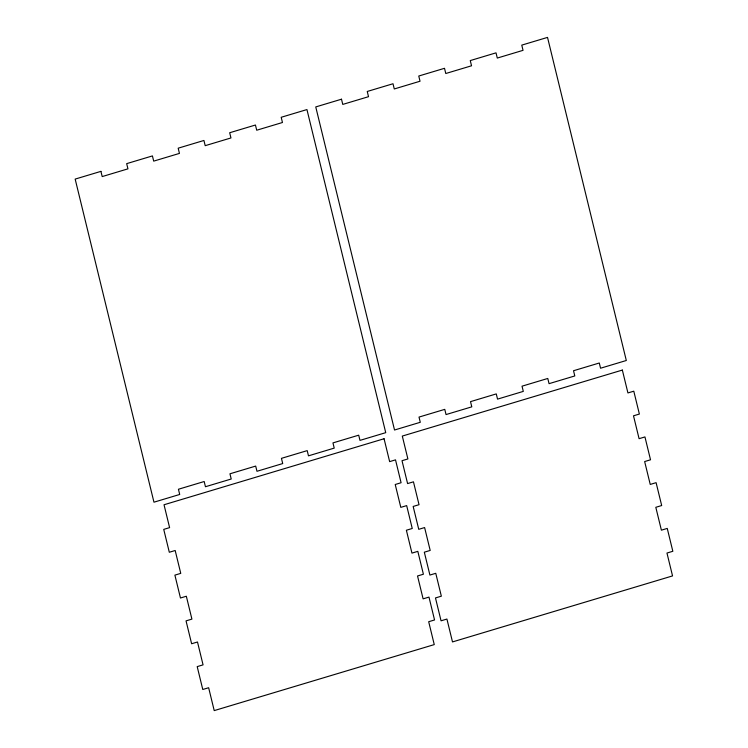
<?xml version="1.0" encoding="UTF-8"?>
<svg xmlns="http://www.w3.org/2000/svg" width="748" height="748" viewBox="0 0 748 748"><rect width="100%" height="100%" fill="white"/><g stroke="black" fill="none" stroke-linecap="round" stroke-linejoin="round"><path stroke-width="1.12" d="M100.924 171.367L75.165 179.09L153.957 502.189L179.707 494.465L178.435 489.248L204.185 481.525L205.457 486.733L231.216 479.01L229.945 473.802L255.694 466.079L256.966 471.287L282.716 463.564L281.444 458.346L307.204 450.623L308.475 455.841L334.225 448.108L332.954 442.9L358.703 435.177L359.975 440.385L385.734 432.662L306.942 109.563L281.192 117.286L282.464 122.504L256.714 130.227L255.442 125.019L229.683 132.742L230.954 137.95L205.204 145.673L203.933 140.465L178.183 148.188L179.445 153.405L153.695 161.129L152.424 155.921L126.674 163.644L127.945 168.852L102.196 176.575L100.924 171.367M341.499 99.204L315.75 106.927L394.533 430.016L420.283 422.293L419.011 417.085L444.77 409.362L446.042 414.57L471.792 406.847L470.52 401.639L496.27 393.906L497.542 399.123L523.301 391.391L522.029 386.183L547.779 378.46L549.051 383.668L574.801 375.945L573.529 370.737L599.288 363.004L600.56 368.222L626.31 360.499L547.527 37.4L521.767 45.123L523.039 50.34L497.289 58.064L496.018 52.846L470.268 60.579L471.539 65.787L445.78 73.51L444.508 68.302L418.758 76.025L420.03 81.233L394.28 88.965L393.009 83.748L367.249 91.471L368.521 96.688L342.771 104.411L341.499 99.204M384.07 438.749L164.027 504.76L169.6 527.63L163.737 529.388L169.31 552.258L175.182 550.5L180.754 573.37L174.892 575.128L180.464 598.007L186.336 596.24L191.909 619.11L186.046 620.877L191.619 643.748L197.491 641.99L203.063 664.86L197.201 666.618L202.773 689.488L208.645 687.73L214.218 710.6L434.261 644.598L428.688 621.719L434.551 619.961L428.978 597.091L423.106 598.849L417.534 575.979L423.396 574.221L417.823 551.351L411.952 553.109L406.379 530.239L412.242 528.481L406.669 505.611L400.797 507.368L395.225 484.498L401.087 482.731L395.514 459.861L389.643 461.628L384.07 438.749M622.345 370.073L402.302 436.075L407.884 458.945L402.013 460.712L407.595 483.582L413.457 481.824L419.039 504.694L413.167 506.452L418.749 529.322L424.612 527.564L430.194 550.435L424.322 552.192L429.904 575.062L435.766 573.305L441.348 596.175L435.476 597.942L441.058 620.812L446.921 619.045L452.503 641.924L672.545 575.913L666.964 553.043L672.835 551.285L667.253 528.415L661.391 530.173L655.809 507.303L661.681 505.536L656.099 482.666L650.236 484.433L644.654 461.553L650.526 459.796L644.944 436.926L639.082 438.683L633.5 415.813L639.372 414.055L633.79 391.185L627.927 392.943L622.345 370.073"/></g></svg>
